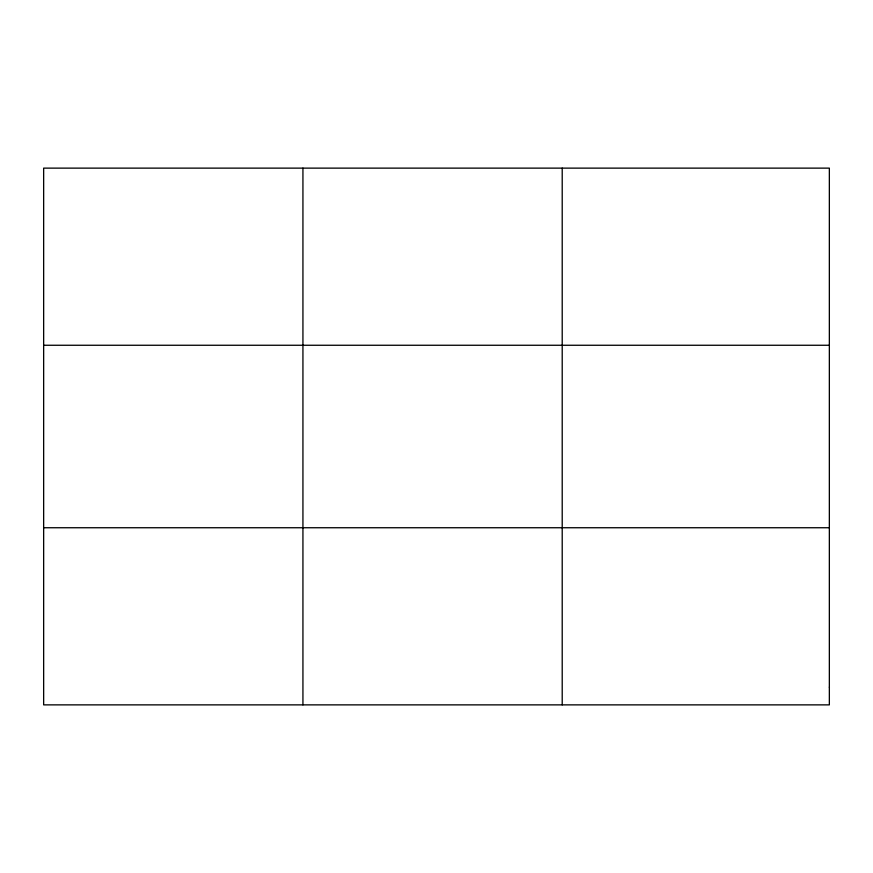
<?xml version="1.0" encoding="UTF-8"?>
<svg xmlns="http://www.w3.org/2000/svg" width="873" height="873" viewBox="0 0 873 873"><rect width="100%" height="100%" fill="white"/><g stroke="black" fill="none" stroke-linecap="round" stroke-linejoin="round"><path stroke-width="1.31" d="M302.931 168.129L302.931 704.871M562.212 168.129L562.212 704.871M43.65 345.261L829.35 345.261M43.65 527.739L829.35 527.739M829.35 687.149L829.35 704.871L43.65 704.871L43.65 168.129L829.35 168.129L829.35 687.149"/></g></svg>
